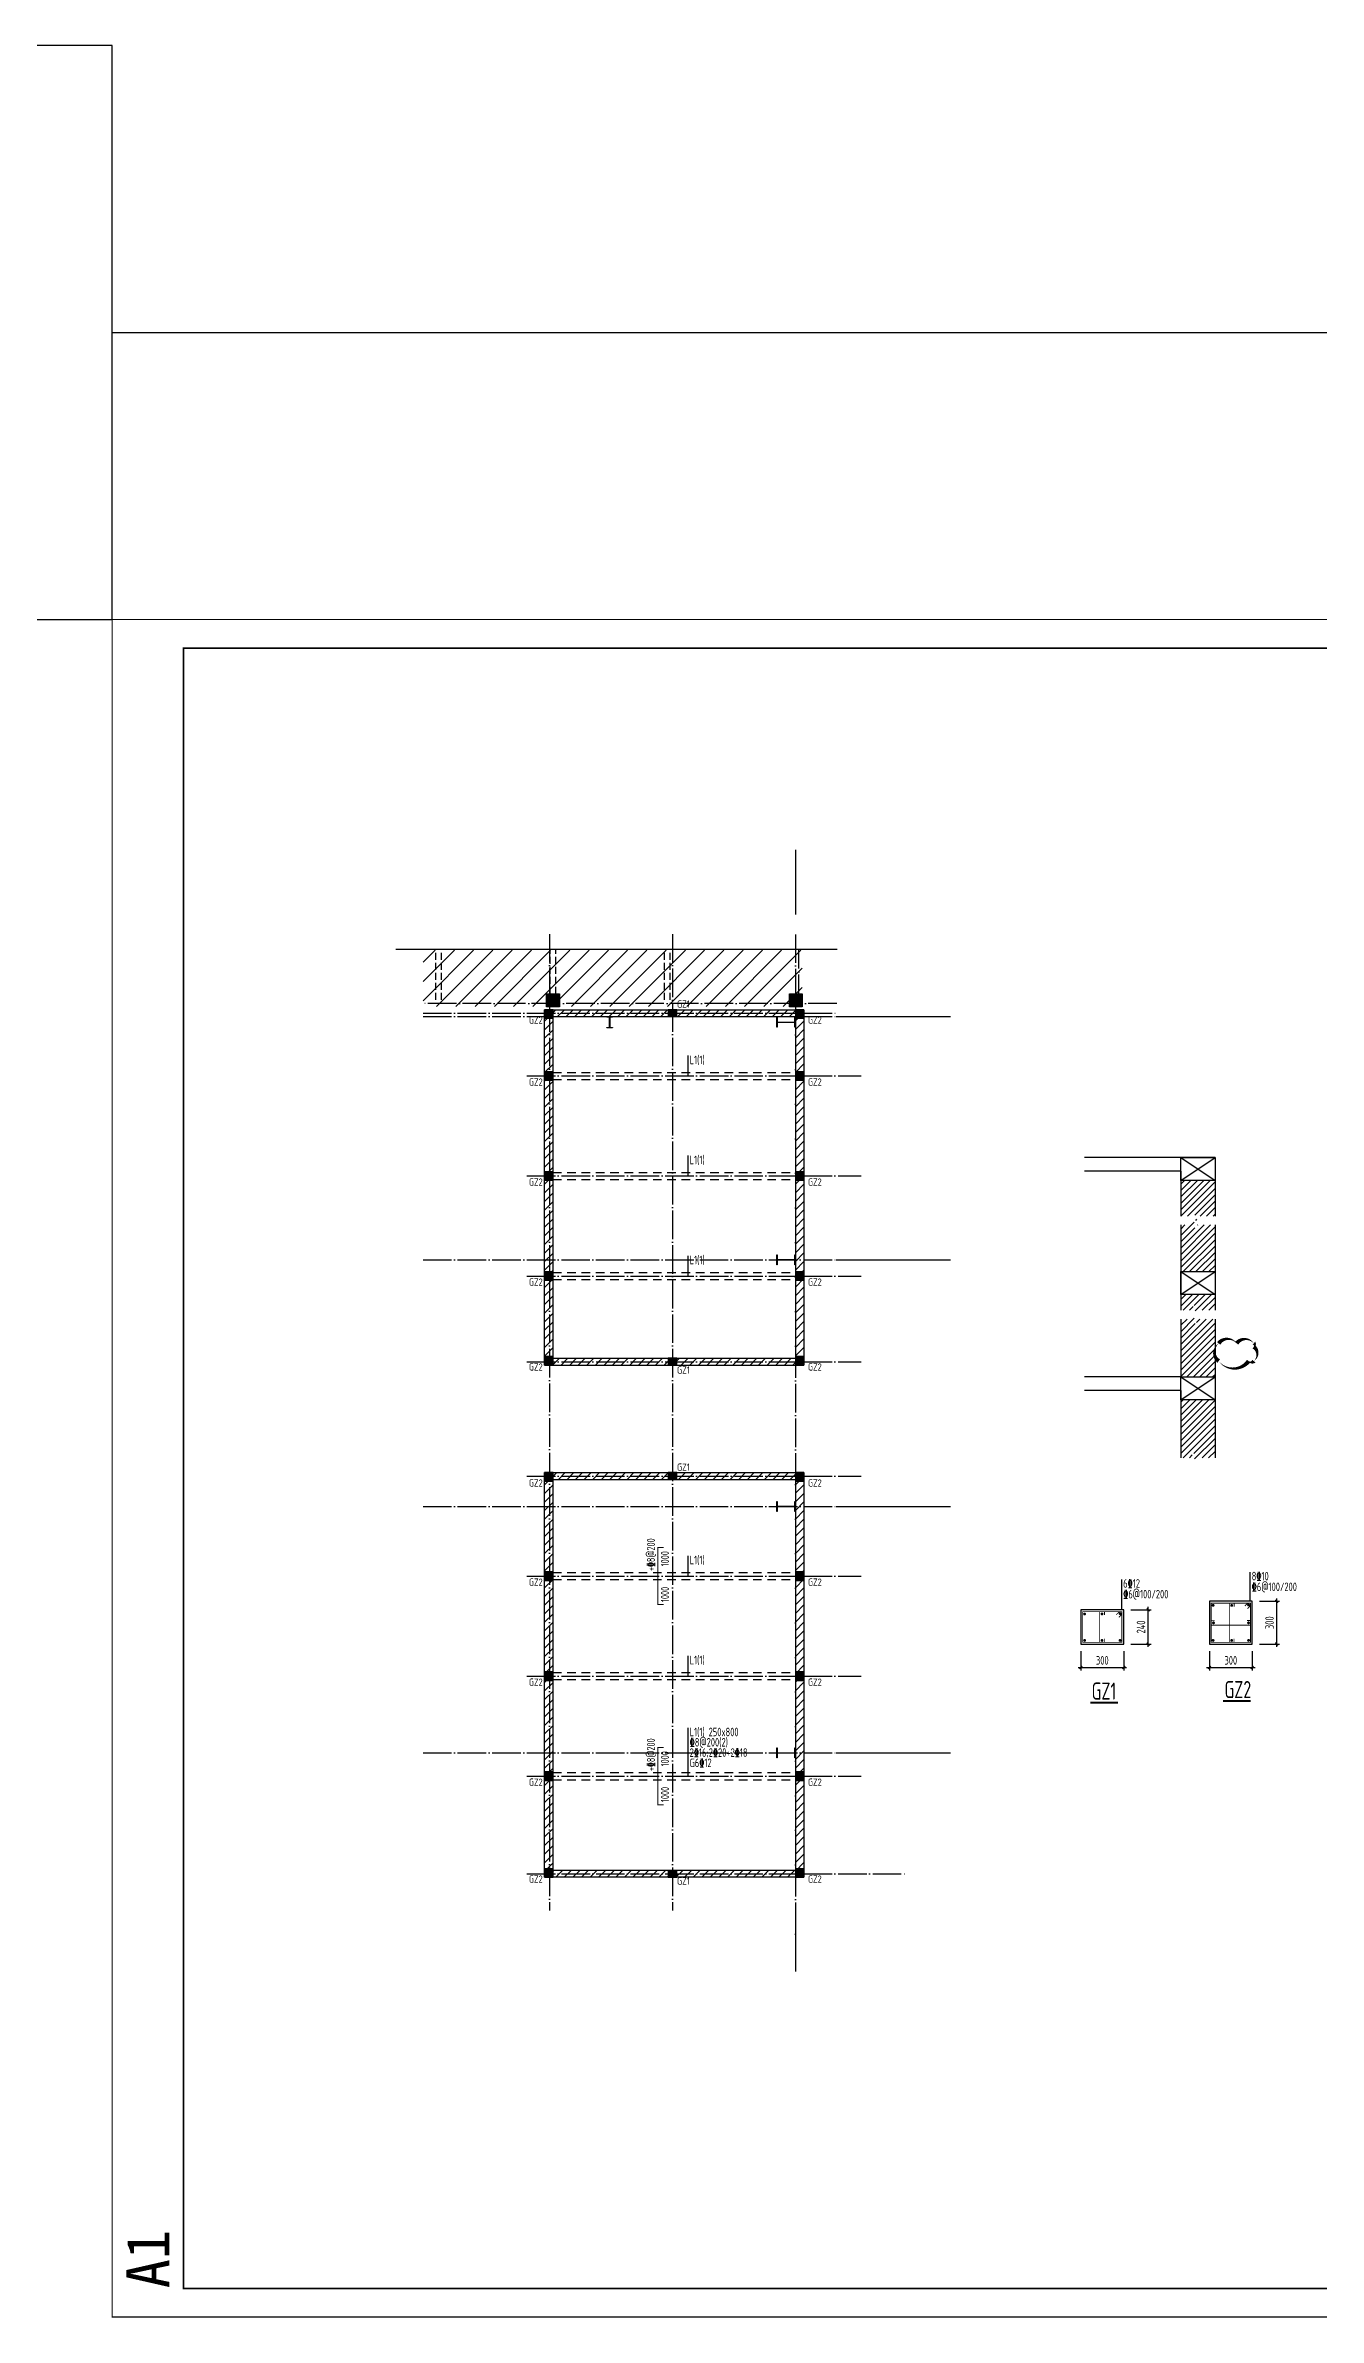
# Model space of a CAD drawing. Extents: x 447413 to 2975780, y -1432727 to 1301644.
# Drawn here: x 2614866 to 2659413, y -1361197 to -1281688 of the extents above; entities that cross this region are included whole.
import ezdxf

# ---------------------------------------------------------------- set-up
doc = ezdxf.new("R2010")
doc.units = 0
doc.header["$LTSCALE"] = 1000
doc.header["$MEASUREMENT"] = 0
for name, pattern in [('3', [5, 3, -2]), ('DASH', [0.35, 0.25, -0.1]), ('DOTE', [2.42, 2, -0.2, 0.02, -0.2])]:
    doc.linetypes.add(name, pattern=pattern)
for name, color, linetype in [('1305', 1, 'Continuous'), ('1306', 94, 'Continuous'), ('1307', 7, 'Continuous'), ('3T_WOOD', 21, 'Continuous'), ('COLU_DE', 7, 'Continuous'), ('COLU_DE_NUM', 7, 'Continuous'), ('COLUMN', 9, 'Continuous'), ('DIM', 3, 'Continuous'), ('DIM_SYMB', 3, 'Continuous'), ('DOTE', 1, 'Continuous'), ('GZ-框', 21, 'Continuous'), ('GZ-阴影', 11, 'Continuous'), ('PUB_DIM', 3, 'Continuous'), ('PUB_HATCH', 8, 'Continuous'), ('S_BEAMDASH', 134, '3'), ('TEXT', 6, 'Continuous'), ('图框', 253, 'Continuous'), ('柱子', 3, 'Continuous'), ('短柱', 106, 'Continuous')]:
    doc.layers.add(name, color=color, linetype=linetype)
doc.layers.add('DIM_MODI', color=6, linetype='Continuous', plot=False)
for name, color, linetype, lineweight in [('rein', 6, 'Continuous', 18), ('WALL', 140, 'Continuous', 25), ('梁集中标注', 2, 'Continuous', 25)]:
    doc.layers.add(name, color=color, linetype=linetype, lineweight=lineweight)
doc.styles.add('_TCH_DIM', font='tssdeng.shx', dxfattribs={"width": 0.9, "bigfont": 'hztxt.shx'})
doc.styles.add('PkpmHz', font='Pkpmeng', dxfattribs={"width": 0.6, "bigfont": 'hztxt'})
doc.styles.get("Standard").update_dxf_attribs({"font": 'tssdeng.shx', "bigfont": 'hztxt.shx'})
doc.styles.add('TSSD_Dimension', font='sysz.shx', dxfattribs={"width": 0.7, "bigfont": 'syfs.shx'})
doc.styles.add('TSSD_Label', font='Tssdeng.shx', dxfattribs={"width": 0.7, "bigfont": 'hztxt.shx'})
doc.styles.add('TSSD_REIN', font='Tssdeng.shx', dxfattribs={"width": 0.7, "bigfont": 'hztxt.shx'})
doc.styles.add('黑体', font='simhei.ttf')
doc.dimstyles.new('TSSD_20_100', dxfattribs={"dimtxt": 300, "dimasz": 100, "dimexe": 100, "dimexo": 250, "dimgap": 100, "dimtad": 1, "dimdec": 0, "dimlfac": 0.2, "dimzin": 0, "dimdsep": 46, "dimtxsty": 'TSSD_Dimension', "dimblk": 'ARCHTICK', "dimcen": 0, "dimdle": 100, "dimclrt": 7, "dimadec": 0, "dimazin": 0, "dimtfac": 1, "dimtdec": 0, "dimtix": 1, "dimtmove": 2, "dimatfit": 3, "dimfxl": 0, "dimtolj": 1, "dimtzin": 0, "dimarcsym": 0})
pattern_1 = [(45, (-298841.7, -1728396.08), (-150.260251, 150.260251), [])]
pattern_2 = [(45, (-298901.7, -1728396.08), (-150.260251, 150.260251), [])]

# ---------------------------------------------------------------- blocks, each defined once
blk = doc.blocks.new('_FZH')
blk.add_lwpolyline([(-0.5, -0.5), (0.5, -0.5), (0.5, 0.5), (-0.5, 0.5)], close=True)
at = {"layer": 'PUB_HATCH'}
blk.add_solid([(-0.5, -0.5), (0.5, -0.5), (-0.5, 0.5), (0.5, 0.5)], dxfattribs=at)
blk = doc.blocks.new('_ArchTick')
at = {"color": 0, "linetype": 'ByBlock', "const_width": 0.4}
blk.add_lwpolyline([(-0.5, -0.5), (0.5, 0.5)], dxfattribs=at)
blk = doc.blocks.new('*D192')
at = {"layer": 'Defpoints', "color": 0, "transparency": 16777216}
for p in [(2652596, -1336432), (2653450, -1336432), (2652596, -1337632)]:
    blk.add_point(p, dxfattribs=at)
at = {"layer": 'DIM', "color": 0, "lineweight": -2, "transparency": 16777216}
for p, q in [((2652846, -1336432), (2653550, -1336432)), ((2653450, -1337732), (2653450, -1336332)), ((2652846, -1337632), (2653550, -1337632))]:
    blk.add_line(p, q, dxfattribs=at)
at = {"layer": 'DIM', "color": 0, "lineweight": -2, "transparency": 16777216, "xscale": 100, "yscale": 100, "zscale": 100}
for p, rotation in [((2653450, -1336432), 90), ((2653450, -1337632), 270)]:
    blk.add_blockref('_ArchTick', p, dxfattribs=dict(at, rotation=rotation))
at = {"layer": 'DIM', "color": 7, "transparency": 16777216, "insert": (2653200, -1337032), "char_height": 300, "attachment_point": 5, "rotation": 90, "style": 'TSSD_Dimension'}
blk.add_mtext('\\A1;240', dxfattribs=at)
blk = doc.blocks.new('*D193')
at = {"layer": 'Defpoints', "color": 0, "transparency": 16777216}
for p in [(2651096, -1337632), (2652596, -1337632), (2652596, -1338450)]:
    blk.add_point(p, dxfattribs=at)
at = {"layer": 'DIM', "color": 0, "lineweight": -2, "transparency": 16777216}
for p, q in [((2651096, -1337882), (2651096, -1338550)), ((2652596, -1337882), (2652596, -1338550)), ((2650996, -1338450), (2652696, -1338450))]:
    blk.add_line(p, q, dxfattribs=at)
at = {"layer": 'DIM', "color": 0, "lineweight": -2, "transparency": 16777216, "xscale": 100, "yscale": 100, "zscale": 100, "rotation": 180}
blk.add_blockref('_ArchTick', (2651096, -1338450), dxfattribs=at)
at = {"layer": 'DIM', "color": 0, "lineweight": -2, "transparency": 16777216, "xscale": 100, "yscale": 100, "zscale": 100}
blk.add_blockref('_ArchTick', (2652596, -1338450), dxfattribs=at)
at = {"layer": 'DIM', "color": 7, "transparency": 16777216, "insert": (2651846, -1338200), "char_height": 300, "attachment_point": 5, "style": 'TSSD_Dimension'}
blk.add_mtext('\\A1;300', dxfattribs=at)
blk = doc.blocks.new('*D194')
at = {"layer": 'Defpoints', "color": 0, "transparency": 16777216}
for p in [(2657093, -1336132), (2657947, -1336132), (2657093, -1337632)]:
    blk.add_point(p, dxfattribs=at)
at = {"layer": 'DIM', "color": 0, "lineweight": -2, "transparency": 16777216}
for p, q in [((2657343, -1336132), (2658047, -1336132)), ((2657947, -1337732), (2657947, -1336032)), ((2657343, -1337632), (2658047, -1337632))]:
    blk.add_line(p, q, dxfattribs=at)
at = {"layer": 'DIM', "color": 0, "lineweight": -2, "transparency": 16777216, "xscale": 100, "yscale": 100, "zscale": 100}
for p, rotation in [((2657947, -1336132), 90), ((2657947, -1337632), 270)]:
    blk.add_blockref('_ArchTick', p, dxfattribs=dict(at, rotation=rotation))
at = {"layer": 'DIM', "color": 7, "transparency": 16777216, "insert": (2657697, -1336882), "char_height": 300, "attachment_point": 5, "rotation": 90, "style": 'TSSD_Dimension'}
blk.add_mtext('\\A1;300', dxfattribs=at)
blk = doc.blocks.new('*D195')
at = {"layer": 'Defpoints', "color": 0, "transparency": 16777216}
for p in [(2655593, -1337632), (2657093, -1337632), (2657093, -1338450)]:
    blk.add_point(p, dxfattribs=at)
at = {"layer": 'DIM', "color": 0, "lineweight": -2, "transparency": 16777216}
for p, q in [((2655593, -1337882), (2655593, -1338550)), ((2657093, -1337882), (2657093, -1338550)), ((2655493, -1338450), (2657193, -1338450))]:
    blk.add_line(p, q, dxfattribs=at)
at = {"layer": 'DIM', "color": 0, "lineweight": -2, "transparency": 16777216, "xscale": 100, "yscale": 100, "zscale": 100, "rotation": 180}
blk.add_blockref('_ArchTick', (2655593, -1338450), dxfattribs=at)
at = {"layer": 'DIM', "color": 0, "lineweight": -2, "transparency": 16777216, "xscale": 100, "yscale": 100, "zscale": 100}
blk.add_blockref('_ArchTick', (2657093, -1338450), dxfattribs=at)
at = {"layer": 'DIM', "color": 7, "transparency": 16777216, "insert": (2656343, -1338200), "char_height": 300, "attachment_point": 5, "style": 'TSSD_Dimension'}
blk.add_mtext('\\A1;300', dxfattribs=at)
blk = doc.blocks.new('A$C2ACC548C')
h = blk.add_hatch()
h.set_pattern_fill('ANSI31', color=256, scale=25)
h.set_pattern_definition([(45, (-2805180.378, -350007.825), (-28.0633004, 28.0633004), [])])
h.paths.add_polyline_path([(1607, 2480), (1307, 2480), (1307, 2168), (1403, 2168), (1422, 2221), (1440, 2116), (1459, 2168), (1607, 2168)])
h.paths.add_polyline_path([(1607, 2091), (1455, 2091), (1436, 2038), (1418, 2143), (1399, 2091), (1307, 2091), (1307, 1682), (1607, 1682)])
h.paths.add_polyline_path([(1607, 1344), (1607, 1482), (1307, 1482), (1307, 1344), (1403, 1344), (1422, 1397), (1440, 1292), (1459, 1344)])
h.paths.add_polyline_path([(1607, 1267), (1455, 1267), (1436, 1214), (1418, 1319), (1399, 1267), (1307, 1267), (1307, 761), (1607, 761)])
h.paths.add_polyline_path([(1307, 53), (1399, 53), (1418, 105), (1436, 0), (1455, 53), (1607, 53), (1607, 561), (1307, 561)])
for p, q in [((1607, 2680), (464, 2680)), ((1307, 2680), (1607, 2480)), ((1307, 2480), (1607, 2680)), ((1607, 2680), (1607, 2168)), ((1307, 2560), (464, 2560)), ((1307, 2560), (1307, 2168)), ((1307, 2091), (1307, 1344)), ((1607, 2091), (1607, 1344)), ((1307, 1682), (1607, 1482)), ((1307, 1482), (1607, 1682)), ((1307, 1267), (1307, 761)), ((1607, 1267), (1607, 53)), ((1307, 761), (464, 761)), ((1307, 641), (464, 641)), ((1307, 761), (1607, 561)), ((1307, 561), (1607, 761)), ((1307, 641), (1307, 53))]:
    blk.add_line(p, q)
for points in [[(1307, 2680), (1607, 2680), (1607, 2480), (1307, 2480)], [(1307, 1682), (1607, 1682), (1607, 1482), (1307, 1482)], [(1307, 761), (1607, 761), (1607, 561), (1307, 561)]]:
    blk.add_lwpolyline(points, close=True)
at = {"layer": 'DIM_MODI'}
blk.add_lwpolyline([(1639, 1054, 0, 37.5, 0.5), (1639, 899, 0, 37.5, 0.5), (1901, 899, 0, 37.5, 0.5), (1946, 899, 0, 37.5, 0.5), (1946, 1024, 0, 37.5, 0.5), (1946, 1054, 0, 37.5, 0.5), (1796, 1054, 0, 37.5, 0.5)], format="xyseb", close=True, dxfattribs=at)
blk = doc.blocks.new('A1')
at = {"layer": '图框', "color": 2, "const_width": 40}
blk.add_lwpolyline([(2104618, 748109), (2188718, 748109), (2188718, 688709), (2104618, 688709)], close=True, dxfattribs=at)
at = {"layer": '图框', "color": 153, "const_width": 58}
blk.add_lwpolyline([(2107118, 747109), (2181218, 747109), (2181218, 689709), (2107118, 689709)], close=True, dxfattribs=at)
at = {"layer": '图框', "color": 2, "style": '黑体'}
blk.add_text('A1', height=1500, rotation=90, dxfattribs=at).set_placement((2106616, 689714))

msp = doc.modelspace()

# ---------------------------------------------------------------- hatches: boundary and pattern name
at = {"layer": 'PUB_HATCH'}
h = msp.add_hatch(dxfattribs=at)
h.set_pattern_fill('ANSI31', color=256, scale=300, style=0)
h.set_pattern_definition([(45, (2309235.5, -1364556.4), (-336.7596, 336.7596), [])])
h.paths.add_polyline_path([(2628079.6, -1313351.7), (2628079.6, -1315320.1), (2641345.5, -1315320.1), (2641345.5, -1313351.7)])
h = msp.add_hatch(dxfattribs=at)
h.set_pattern_fill('普通砖', color=256, scale=85, style=0)
h.set_pattern_definition(pattern_2)
h.paths.add_polyline_path([(2632625.5, -1327750.1), (2632625.5, -1315670.1), (2632325.5, -1315430.1), (2632325.5, -1327750.1)])
h = msp.add_hatch(dxfattribs=at)
h.set_pattern_fill('普通砖', color=256, scale=85, style=0)
h.set_pattern_definition(pattern_2)
h.paths.add_polyline_path([(2632625.5, -1315430.1), (2632385.5, -1315670.1), (2641345.5, -1315670.1), (2641105.5, -1315430.1)])
h = msp.add_hatch(dxfattribs=at)
h.set_pattern_fill('普通砖', color=256, scale=85, style=0)
h.set_pattern_definition(pattern_1)
h.paths.add_polyline_path([(2641105.5, -1315550.1), (2641105.5, -1327750.1), (2641405.5, -1327750.1), (2641405.5, -1315550.1)])
h = msp.add_hatch(dxfattribs=at)
h.set_pattern_fill('普通砖', color=256, scale=85, style=0)
h.set_pattern_definition(pattern_2)
h.paths.add_polyline_path([(2632625.5, -1327630.1), (2632385.5, -1327870.1), (2641345.5, -1327870.1), (2641105.5, -1327630.1)])
h = msp.add_hatch(dxfattribs=at)
h.set_pattern_fill('普通砖', color=256, scale=85, style=0)
h.set_pattern_definition(pattern_2)
h.paths.add_polyline_path([(2632325.5, -1345770.1), (2632625.5, -1345550.1), (2632625.5, -1331750.1), (2632325.5, -1331730.1)])
h = msp.add_hatch(dxfattribs=at)
h.set_pattern_fill('普通砖', color=256, scale=85, style=0)
h.set_pattern_definition(pattern_2)
h.paths.add_polyline_path([(2632385.5, -1331630.1), (2632625.5, -1331870.1), (2641105.5, -1331870.1), (2641345.5, -1331630.1)])
h = msp.add_hatch(dxfattribs=at)
h.set_pattern_fill('普通砖', color=256, scale=85, style=0)
h.set_pattern_definition(pattern_1)
h.paths.add_polyline_path([(2641105.5, -1331750.1), (2641105.5, -1345550.1), (2641405.5, -1345790.1), (2641405.5, -1331750.1)])
h = msp.add_hatch(dxfattribs=at)
h.set_pattern_fill('普通砖', color=256, scale=85, style=0)
h.set_pattern_definition(pattern_2)
h.paths.add_polyline_path([(2641225.5, -1345550.1), (2632385.5, -1345550.1), (2632385.5, -1345790.1), (2641225.5, -1345790.1)])

# ---------------------------------------------------------------- linework, layer by layer
at = {"layer": '1305', "const_width": 35, "elevation": 252000}
for points in [[(2636493.2, -1336250.1), (2636293.2, -1336250.1), (2636293.2, -1334250.1), (2636493.2, -1334250.1)], [(2636493.2, -1343250.1), (2636293.2, -1343250.1), (2636293.2, -1341250.1), (2636493.2, -1341250.1)]]:
    msp.add_lwpolyline(points, dxfattribs=at)
at = {"layer": '3T_WOOD', "linetype": 'DASH'}
for p, q in [((2628525.5, -1315090.1, 252000), (2628525.5, -1313321.9, 252000)), ((2628725.5, -1313321.9, 252000), (2628525.5, -1313321.9, 252000)), ((2628725.5, -1315090.1, 252000), (2628725.5, -1313321.9, 252000)), ((2632525.5, -1314880.1, 252000), (2632525.5, -1313321.9, 252000)), ((2632725.5, -1313321.9, 252000), (2632525.5, -1313321.9, 252000)), ((2632725.5, -1314880.1, 252000), (2632725.5, -1313321.9, 252000)), ((2636525.5, -1315090.1, 252000), (2636525.5, -1313321.9, 252000)), ((2636725.5, -1313321.9, 252000), (2636525.5, -1313321.9, 252000)), ((2636725.5, -1315090.1, 252000), (2636725.5, -1313321.9, 252000))]:
    msp.add_line(p, q, dxfattribs=at)
at = {"layer": 'COLU_DE'}
for points in [[(2652595.7, -1336431.9), (2651095.7, -1336431.9), (2651095.7, -1337631.9), (2652595.7, -1337631.9)], [(2657093.2, -1336131.9), (2655593.2, -1336131.9), (2655593.2, -1337631.9), (2657093.2, -1337631.9)]]:
    msp.add_lwpolyline(points, close=True, dxfattribs=at)
at = {"layer": 'DIM_SYMB', "elevation": 252000}
msp.add_lwpolyline([(2642571.7, -1313321.9), (2627126.2, -1313321.9)], dxfattribs=at)
at = {"layer": 'DIM_SYMB', "const_width": 70}
for points in [[(2651424.6, -1339676.2), (2652390.9, -1339676.2)], [(2656073.5, -1339623), (2657039.9, -1339623)]]:
    msp.add_lwpolyline(points, dxfattribs=at)
at = {"layer": 'DOTE', "color": 8, "linetype": 'DOTE', "ltscale": 0.5}
for p, q in [((2641225.5, -1315200.1, 252000), (2641225.5, -1313351.7, 252000)), ((2631711, -1317750.1, 252000), (2643407.8, -1317750.1, 252000)), ((2631711, -1321250.1, 252000), (2643407.8, -1321250.1, 252000)), ((2628079.6, -1324180.1, 252000), (2642535.3, -1324180.1, 252000)), ((2631711, -1324750.1, 252000), (2643407.8, -1324750.1, 252000)), ((2628079.6, -1332810.1, 252000), (2642535.3, -1332810.1, 252000)), ((2631711, -1335250.1, 252000), (2643407.8, -1335250.1, 252000)), ((2631711, -1338750.1, 252000), (2643407.8, -1338750.1, 252000)), ((2628079.6, -1341440.1, 252000), (2642535.3, -1341440.1, 252000)), ((2631711, -1342250.1, 252000), (2643407.8, -1342250.1, 252000))]:
    msp.add_line(p, q, dxfattribs=at)
at = {"layer": 'DOTE', "color": 6, "linetype": 'DOTE', "ltscale": 0.5}
for p, q in [((2628079.6, -1315550.1, 252000), (2642535.3, -1315550.1, 252000)), ((2631711, -1327750.1, 252000), (2643407.8, -1327750.1, 252000)), ((2631711, -1331750.1, 252000), (2643407.8, -1331750.1, 252000)), ((2631711, -1345670.1, 252000), (2645002.9, -1345670.1, 252000))]:
    msp.add_line(p, q, dxfattribs=at)
at = {"layer": 'DOTE', "linetype": 'DOTE', "ltscale": 0.5}
msp.add_line((2628079.6, -1315670.1, 252000), (2642535.3, -1315670.1, 252000), dxfattribs=at)
at = {"layer": 'DOTE', "color": 6, "linetype": 'DOTE', "ltscale": 0.5, "elevation": 252000}
msp.add_lwpolyline([(2632505.5, -1312782.3), (2632505.5, -1346958.2)], dxfattribs=at)
at = {"layer": 'DOTE', "color": 8, "linetype": 'DOTE', "ltscale": 0.5, "elevation": 252000}
for points in [[(2636805.5, -1312782.3), (2636805.5, -1346958.2)], [(2641105.5, -1312796), (2641105.5, -1348315.9)], [(2642557.1, -1315210.1), (2628079.6, -1315210.1)]]:
    msp.add_lwpolyline(points, dxfattribs=at)
at = {"layer": 'GZ-框', "color": 3}
for points, elevation in [([(2632325.5, -1315730.1), (2632625.5, -1315730.1), (2632625.5, -1315430.1), (2632325.5, -1315430.1)], -252000), ([(2636655.5, -1315670.1), (2636955.5, -1315670.1), (2636955.5, -1315430.1), (2636655.5, -1315430.1)], 504000), ([(2632325.5, -1317900.1), (2632625.5, -1317900.1), (2632625.5, -1317600.1), (2632325.5, -1317600.1)], 252000), ([(2641105.6, -1317900.1), (2641405.6, -1317900.1), (2641405.6, -1317600.1), (2641105.6, -1317600.1)], 504000), ([(2632325.5, -1321400.1), (2632625.5, -1321400.1), (2632625.5, -1321100.1), (2632325.5, -1321100.1)], 252000), ([(2641105.6, -1321400.1), (2641405.6, -1321400.1), (2641405.6, -1321100.1), (2641105.6, -1321100.1)], 504000), ([(2632325.5, -1324900.1), (2632625.5, -1324900.1), (2632625.5, -1324600.1), (2632325.5, -1324600.1)], 252000), ([(2641105.6, -1324900.1), (2641405.6, -1324900.1), (2641405.6, -1324600.1), (2641105.6, -1324600.1)], 504000), ([(2632325.5, -1327870.1), (2632625.5, -1327870.1), (2632625.5, -1327570.1), (2632325.5, -1327570.1)], -252000), ([(2636655.5, -1327870.1), (2636955.5, -1327870.1), (2636955.5, -1327630.1), (2636655.5, -1327630.1)], 252000), ([(2636655.5, -1331870.1), (2636955.5, -1331870.1), (2636955.5, -1331630.1), (2636655.5, -1331630.1)], 252000), ([(2641105.6, -1331930.1), (2641405.6, -1331930.1), (2641405.6, -1331630.1), (2641105.6, -1331630.1)], 252000), ([(2632325.5, -1335400.1), (2632625.5, -1335400.1), (2632625.5, -1335100.1), (2632325.5, -1335100.1)], 252000), ([(2641105.6, -1335400.1), (2641405.6, -1335400.1), (2641405.6, -1335100.1), (2641105.6, -1335100.1)], 504000), ([(2632325.5, -1338900.1), (2632625.5, -1338900.1), (2632625.5, -1338600.1), (2632325.5, -1338600.1)], 252000), ([(2641105.6, -1338900.1), (2641405.6, -1338900.1), (2641405.6, -1338600.1), (2641105.6, -1338600.1)], 504000), ([(2632325.5, -1342400.1), (2632625.5, -1342400.1), (2632625.5, -1342100.1), (2632325.5, -1342100.1)], 252000), ([(2641105.6, -1342400.1), (2641405.6, -1342400.1), (2641405.6, -1342100.1), (2641105.6, -1342100.1)], 504000), ([(2636655.5, -1345790.1), (2636955.5, -1345790.1), (2636955.5, -1345550.1), (2636655.5, -1345550.1)], 252000), ([(2641105.6, -1345790.1), (2641405.6, -1345790.1), (2641405.6, -1345490.1), (2641105.6, -1345490.1)], 252000)]:
    msp.add_lwpolyline(points, close=True, dxfattribs=dict(at, elevation=elevation))
for points in [[(2641105.6, -1315730.1), (2641405.6, -1315730.1), (2641405.6, -1315430.1), (2641105.6, -1315430.1)], [(2641105.6, -1327870.1), (2641405.6, -1327870.1), (2641405.6, -1327570.1), (2641105.6, -1327570.1)], [(2632325.5, -1331930.1), (2632625.5, -1331930.1), (2632625.5, -1331630.1), (2632325.5, -1331630.1)], [(2632325.5, -1345790.1), (2632625.5, -1345790.1), (2632625.5, -1345490.1), (2632325.5, -1345490.1)]]:
    msp.add_lwpolyline(points, close=True, dxfattribs=at)
at = {"layer": 'GZ-阴影'}
for points in [[(2632325.5, -1315730.1, -252000), (2632625.5, -1315730.1, -252000), (2632325.5, -1315430.1, -252000), (2632625.5, -1315430.1, -252000)], [(2636655.5, -1315670.1, 504000), (2636955.5, -1315670.1, 504000), (2636655.5, -1315430.1, 504000), (2636955.5, -1315430.1, 504000)], [(2641105.6, -1315730.1), (2641405.6, -1315730.1), (2641105.6, -1315430.1), (2641405.6, -1315430.1)], [(2632325.5, -1317900.1, 252000), (2632625.5, -1317900.1, 252000), (2632325.5, -1317600.1, 252000), (2632625.5, -1317600.1, 252000)], [(2641105.6, -1317900.1, 504000), (2641405.6, -1317900.1, 504000), (2641105.6, -1317600.1, 504000), (2641405.6, -1317600.1, 504000)], [(2632325.5, -1321400.1, 252000), (2632625.5, -1321400.1, 252000), (2632325.5, -1321100.1, 252000), (2632625.5, -1321100.1, 252000)], [(2641105.6, -1321400.1, 504000), (2641405.6, -1321400.1, 504000), (2641105.6, -1321100.1, 504000), (2641405.6, -1321100.1, 504000)], [(2632325.5, -1324900.1, 252000), (2632625.5, -1324900.1, 252000), (2632325.5, -1324600.1, 252000), (2632625.5, -1324600.1, 252000)], [(2641105.6, -1324900.1, 504000), (2641405.6, -1324900.1, 504000), (2641105.6, -1324600.1, 504000), (2641405.6, -1324600.1, 504000)], [(2632325.5, -1327870.1, -252000), (2632625.5, -1327870.1, -252000), (2632325.5, -1327570.1, -252000), (2632625.5, -1327570.1, -252000)], [(2636655.5, -1327870.1, 252000), (2636955.5, -1327870.1, 252000), (2636655.5, -1327630.1, 252000), (2636955.5, -1327630.1, 252000)], [(2641105.6, -1327870.1), (2641405.6, -1327870.1), (2641105.6, -1327570.1), (2641405.6, -1327570.1)], [(2632325.5, -1331930.1), (2632625.5, -1331930.1), (2632325.5, -1331630.1), (2632625.5, -1331630.1)], [(2636655.5, -1331870.1, 252000), (2636955.5, -1331870.1, 252000), (2636655.5, -1331630.1, 252000), (2636955.5, -1331630.1, 252000)], [(2641105.6, -1331930.1, 252000), (2641405.6, -1331930.1, 252000), (2641105.6, -1331630.1, 252000), (2641405.6, -1331630.1, 252000)], [(2632325.5, -1335400.1, 252000), (2632625.5, -1335400.1, 252000), (2632325.5, -1335100.1, 252000), (2632625.5, -1335100.1, 252000)], [(2641105.6, -1335400.1, 504000), (2641405.6, -1335400.1, 504000), (2641105.6, -1335100.1, 504000), (2641405.6, -1335100.1, 504000)], [(2632325.5, -1338900.1, 252000), (2632625.5, -1338900.1, 252000), (2632325.5, -1338600.1, 252000), (2632625.5, -1338600.1, 252000)], [(2641105.6, -1338900.1, 504000), (2641405.6, -1338900.1, 504000), (2641105.6, -1338600.1, 504000), (2641405.6, -1338600.1, 504000)], [(2632325.5, -1342400.1, 252000), (2632625.5, -1342400.1, 252000), (2632325.5, -1342100.1, 252000), (2632625.5, -1342100.1, 252000)], [(2641105.6, -1342400.1, 504000), (2641405.6, -1342400.1, 504000), (2641105.6, -1342100.1, 504000), (2641405.6, -1342100.1, 504000)], [(2632325.5, -1345790.1), (2632625.5, -1345790.1), (2632325.5, -1345490.1), (2632625.5, -1345490.1)], [(2636655.5, -1345790.1, 252000), (2636955.5, -1345790.1, 252000), (2636655.5, -1345550.1, 252000), (2636955.5, -1345550.1, 252000)], [(2641105.6, -1345790.1, 252000), (2641405.6, -1345790.1, 252000), (2641105.6, -1345490.1, 252000), (2641405.6, -1345490.1, 252000)]]:
    msp.add_solid(points, dxfattribs=at)
at = {"layer": 'PUB_DIM'}
for p, q in [((2641105.3, -1309833.3), (2641105.3, -1312099.4)), ((2642535, -1315670.1), (2646535, -1315670.1)), ((2642535, -1324180.1), (2646535, -1324180.1)), ((2642535, -1332810.1), (2646535, -1332810.1)), ((2642535, -1341440.1), (2646535, -1341440.1)), ((2641105.3, -1346816.7), (2641105.3, -1349082.8))]:
    msp.add_line(p, q, dxfattribs=at)
at = {"layer": 'rein', "const_width": 30}
for points in [[(2652334.9, -1336600.8), (2652438.8, -1336496.9), (2652530.7, -1336496.9), (2652530.7, -1337566.9), (2651160.7, -1337566.9), (2651160.7, -1336496.9), (2652530.7, -1336496.9), (2652530.7, -1336588.8), (2652426.8, -1336692.7)], [(2651925.5, -1336617.5), (2651925.5, -1336496.9), (2651755.4, -1336496.9), (2651755.4, -1337566.9), (2651917.7, -1337566.9), (2651917.7, -1337444.4)], [(2656832.4, -1336300.8), (2656936.3, -1336196.9), (2657028.2, -1336196.9), (2657028.2, -1337566.9), (2655658.2, -1337566.9), (2655658.2, -1336196.9), (2657028.2, -1336196.9), (2657028.2, -1336288.8), (2656924.3, -1336392.7)], [(2656461.2, -1336317.5), (2656461.2, -1336196.9), (2656291.1, -1336196.9), (2656291.1, -1337566.9), (2656453.4, -1337566.9), (2656453.4, -1337444.4)], [(2655778.8, -1336796.9), (2655658.2, -1336796.9), (2655658.2, -1336967), (2657028.2, -1336967), (2657028.2, -1336804.7), (2656905.7, -1336804.7)]]:
    msp.add_lwpolyline(points, dxfattribs=at)
at = {"layer": 'rein', "const_width": 50}
for points in [[(2651200.7, -1336575.8, 1), (2651250.7, -1336575.8, 1)], [(2651811.1, -1336575.8, 1), (2651861.1, -1336575.8, 1)], [(2652440.7, -1336561.9, 1), (2652490.7, -1336561.9, 1)], [(2655698.2, -1336275.8, 1), (2655748.2, -1336275.8, 1)], [(2656346.8, -1336275.8, 1), (2656396.8, -1336275.8, 1)], [(2656938.2, -1336261.9, 1), (2656988.2, -1336261.9, 1)], [(2655737, -1336911.3, 1), (2655737, -1336861.3, 1)], [(2656963.2, -1336911.3, 1), (2656963.2, -1336861.3, 1)], [(2651200.7, -1337501.9, 1), (2651250.7, -1337501.9, 1)], [(2651811.1, -1337501.9, 1), (2651861.1, -1337501.9, 1)], [(2652440.7, -1337501.9, 1), (2652490.7, -1337501.9, 1)], [(2655698.2, -1337501.9, 1), (2655748.2, -1337501.9, 1)], [(2656346.8, -1337501.9, 1), (2656396.8, -1337501.9, 1)], [(2656938.2, -1337501.9, 1), (2656988.2, -1337501.9, 1)]]:
    msp.add_lwpolyline(points, format="xyb", close=True, dxfattribs=at)
at = {"layer": 'S_BEAMDASH', "ltscale": 0.1}
for p, q in [((2632625.5, -1317625.1, 252000), (2641105.5, -1317625.1, 252000)), ((2632625.5, -1317875.1, 252000), (2641105.5, -1317875.1, 252000)), ((2632625.5, -1321125.1, 252000), (2641105.5, -1321125.1, 252000)), ((2632625.5, -1321375.1, 252000), (2641105.5, -1321375.1, 252000)), ((2632625.5, -1324625.1, 252000), (2641105.5, -1324625.1, 252000)), ((2632625.5, -1324875.1, 252000), (2641105.5, -1324875.1, 252000)), ((2632625.5, -1335125.1, 252000), (2641105.5, -1335125.1, 252000)), ((2632625.5, -1335375.1, 252000), (2641105.5, -1335375.1, 252000)), ((2632625.5, -1338625.1, 252000), (2641105.5, -1338625.1, 252000)), ((2632625.5, -1338875.1, 252000), (2641105.5, -1338875.1, 252000)), ((2632625.5, -1342125.1, 252000), (2641105.5, -1342125.1, 252000)), ((2632625.5, -1342375.1, 252000), (2641105.5, -1342375.1, 252000))]:
    msp.add_line(p, q, dxfattribs=at)
at = {"layer": 'TEXT'}
for p, q in [((2652526.3, -1336431.9), (2652526.3, -1335374.7)), ((2657023.8, -1336131.9), (2657023.8, -1335118.7))]:
    msp.add_line(p, q, dxfattribs=at)
at = {"layer": 'WALL'}
for p, q in [((2632325.5, -1315430.1), (2641405.5, -1315430.1)), ((2632325.5, -1327870.1), (2632325.5, -1315430.1)), ((2632625.5, -1315670.1), (2641105.5, -1315670.1)), ((2632625.5, -1327630.1), (2632625.5, -1315670.1)), ((2641105.5, -1315670.1), (2641105.5, -1327630.1)), ((2641405.5, -1315430.1), (2641405.5, -1327870.1)), ((2632625.5, -1327630.1), (2641105.5, -1327630.1)), ((2632325.5, -1327870.1), (2641405.5, -1327870.1)), ((2632325.5, -1345790.1), (2632325.5, -1331630.1)), ((2632325.5, -1331630.1), (2641405.5, -1331630.1)), ((2641405.5, -1331630.1), (2641405.5, -1345790.1)), ((2632625.5, -1345550.1), (2632625.5, -1331870.1)), ((2632625.5, -1331870.1), (2641105.5, -1331870.1)), ((2641105.5, -1331870.1), (2641105.5, -1345550.1)), ((2641405.5, -1345790.1), (2632325.5, -1345790.1)), ((2641105.5, -1345550.1), (2632625.5, -1345550.1))]:
    msp.add_line(p, q, dxfattribs=at)
at = {"layer": '柱子', "color": 6, "ltscale": 100, "elevation": 252000}
msp.add_lwpolyline([(2634505.5, -1315691.1), (2634505.5, -1315670.1), (2634705.5, -1315670.1), (2634705.5, -1315691.1), (2634625, -1315691.1, 0.4142136), (2634612, -1315704.1), (2634612, -1316036.1, 0.4142136), (2634625, -1316049.1), (2634705.5, -1316049.1), (2634705.5, -1316070.1), (2634505.5, -1316070.1), (2634505.5, -1316049.1), (2634586, -1316049.1, 0.4142136), (2634599, -1316036.1), (2634599, -1315704.1, 0.4142136), (2634586, -1315691.1)], format="xyb", close=True, dxfattribs=at)
for points in [[(2640469.5, -1315866.1), (2641091.5, -1315866.1), (2641091.5, -1315695.1), (2641105.5, -1315695.1), (2641105.5, -1316045.1), (2641091.5, -1316045.1), (2641091.5, -1315874.1), (2640469.5, -1315874.1), (2640469.5, -1316045.1), (2640455.5, -1316045.1), (2640455.5, -1315695.1), (2640469.5, -1315695.1)], [(2640469.5, -1324176.1), (2641091.5, -1324176.1), (2641091.5, -1324005.1), (2641105.5, -1324005.1), (2641105.5, -1324355.1), (2641091.5, -1324355.1), (2641091.5, -1324184.1), (2640469.5, -1324184.1), (2640469.5, -1324355.1), (2640455.5, -1324355.1), (2640455.5, -1324005.1), (2640469.5, -1324005.1)], [(2640469.5, -1332806.1), (2641091.5, -1332806.1), (2641091.5, -1332635.1), (2641105.5, -1332635.1), (2641105.5, -1332985.1), (2641091.5, -1332985.1), (2641091.5, -1332814.1), (2640469.5, -1332814.1), (2640469.5, -1332985.1), (2640455.5, -1332985.1), (2640455.5, -1332635.1), (2640469.5, -1332635.1)], [(2640469.5, -1341436.1), (2641091.5, -1341436.1), (2641091.5, -1341265.1), (2641105.5, -1341265.1), (2641105.5, -1341615.1), (2641091.5, -1341615.1), (2641091.5, -1341444.1), (2640469.5, -1341444.1), (2640469.5, -1341615.1), (2640455.5, -1341615.1), (2640455.5, -1341265.1), (2640469.5, -1341265.1)]]:
    msp.add_lwpolyline(points, close=True, dxfattribs=at)
at = {"layer": '梁集中标注', "linetype": 'Continuous'}
for p, q in [((2637346.2, -1317038.6, 252000), (2637346.2, -1317750.1, 252000)), ((2637346.2, -1320538.6, 252000), (2637346.2, -1321250.1, 252000)), ((2637346.2, -1324038.6, 252000), (2637346.2, -1324750.1, 252000)), ((2637346.2, -1334538.6, 252000), (2637346.2, -1335250.1, 252000)), ((2637346.2, -1338038.6, 252000), (2637346.2, -1338750.1, 252000)), ((2637346.2, -1340556.2, 252000), (2637346.2, -1342250.1, 252000))]:
    msp.add_line(p, q, dxfattribs=at)
at = {"layer": '短柱'}
msp.add_line((2617198.3, -1291732.9, 126000), (2975779.9, -1291732.9), dxfattribs=at)
at = {"layer": '短柱', "elevation": 126000}
msp.add_lwpolyline([(2617198.3, -1281688.4), (2596661.9, -1281688.4), (2596661.9, -1301777.4), (2617198.3, -1301777.4)], close=True, dxfattribs=at)

# ---------------------------------------------------------------- block references
msp.add_blockref('A1', (512580.2, -2049886, 126000))
at = {"xscale": 4, "yscale": 4, "zscale": 4}
msp.add_blockref('A$C2ACC548C', (2649362.7, -1331322.5), dxfattribs=at)
at = {"layer": 'COLUMN', "xscale": -450, "yscale": 450, "zscale": 450, "rotation": 180}
for p in [(2632625.5, -1315105.1, 252000), (2641120.5, -1315105.1, 252000)]:
    msp.add_blockref('_FZH', p, dxfattribs=at)

# ---------------------------------------------------------------- texts
at = {"layer": '1306', "width": 0.7}
for p in [(2636681.6, -1334910.1, 252000), (2636681.6, -1336160.1, 252000), (2636681.6, -1341910.1, 252000), (2636681.6, -1343160.1, 252000)]:
    msp.add_text('1000', height=280, rotation=90, dxfattribs=at).set_placement(p)
at = {"layer": '1307', "width": 0.7}
for p in [(2636191.6, -1335072.6, 252000), (2636191.6, -1342072.6, 252000)]:
    msp.add_text('+%%1328@200', height=280, rotation=90, dxfattribs=at).set_placement(p)
at = {"layer": 'COLU_DE_NUM', "style": 'TSSD_Label', "width": 0.7}
for s, p in [('GZ2', (2656123.5, -1339521.4)), ('GZ1', (2651474.6, -1339574.7))]:
    msp.add_text(s, height=600, dxfattribs=at).set_placement(p)
at = {"layer": 'TEXT', "style": 'TSSD_REIN', "width": 0.7}
for s, p in [('6%%13212', (2652576.9, -1335657.1)), ('%%1326@100/200', (2652576.9, -1336032.1)), ('8%%13210', (2657074.4, -1335401.1)), ('%%1326@100/200', (2657074.4, -1335776.1))]:
    msp.add_text(s, height=300, rotation=360, dxfattribs=at).set_placement(p)
at = {"layer": '梁集中标注', "color": 3, "style": 'PkpmHz', "width": 0.7}
for s, p in [('L1(1)', (2637406.2, -1317338.6, 252000)), ('L1(1)', (2637406.2, -1320838.6, 252000)), ('L1(1)', (2637406.2, -1324338.6, 252000)), ('L1(1)', (2637406.2, -1334838.6, 252000)), ('L1(1)', (2637406.2, -1338338.6, 252000)), ('L1(1) 250x800', (2637406.2, -1340856.2, 252000))]:
    msp.add_text(s, height=300, dxfattribs=at).set_placement(p)
at = {"layer": '梁集中标注', "style": 'PkpmHz', "width": 0.7}
for s, p in [('2%%13216;2%%13220+2%%13218', (2637406.2, -1341576.2, 252000)), ('%%1328@200(2)', (2637406.2, -1341216.2, 252000)), ('G6%%13212', (2637406.2, -1341936.2, 252000))]:
    msp.add_text(s, height=300, dxfattribs=at).set_placement(p)
at = {"layer": '短柱', "color": 7, "style": '_TCH_DIM', "width": 0.705882}
for s, p in [('GZ2', (2631783.4, -1315917.5, -504000)), ('GZ1', (2636967.2, -1315360.5)), ('GZ2', (2641547.7, -1315917.5, -504000)), ('GZ2', (2631783.4, -1318087.5)), ('GZ2', (2641547.7, -1318087.5)), ('GZ2', (2631783.4, -1321587.5)), ('GZ2', (2641547.7, -1321587.5)), ('GZ2', (2631783.4, -1325087.5)), ('GZ2', (2641547.7, -1325087.5)), ('GZ2', (2631783.4, -1328057.5, -504000)), ('GZ1', (2636967.2, -1328167)), ('GZ2', (2641547.7, -1328057.5, -504000)), ('GZ1', (2636967.2, -1331564)), ('GZ2', (2631783.4, -1332117.5, -252000)), ('GZ2', (2641547.7, -1332117.5, -252000)), ('GZ2', (2631783.4, -1335587.5)), ('GZ2', (2641547.7, -1335587.5)), ('GZ2', (2631783.4, -1339087.5)), ('GZ2', (2641547.7, -1339087.5)), ('GZ2', (2631783.4, -1342587.5)), ('GZ2', (2641547.7, -1342587.5)), ('GZ2', (2631783.4, -1345977.5, -252000)), ('GZ1', (2636967.2, -1346048.5)), ('GZ2', (2641547.7, -1345977.5, -252000))]:
    msp.add_text(s, height=252.88, dxfattribs=at).set_placement(p)

# ---------------------------------------------------------------- dimensions: what is measured, and where the dimension line sits
at = {"layer": 'DIM'}
for base, p1, p2, picture, middle in [((2653449.9, -1336431.9), (2652595.7, -1337631.9), (2652595.7, -1336431.9), '*D192', (2653199.9, -1337031.9)), ((2657947.4, -1336131.9), (2657093.2, -1337631.9), (2657093.2, -1336131.9), '*D194', (2657697.4, -1336881.9))]:
    dim = msp.add_linear_dim(base=base, p1=p1, p2=p2, angle=90, dimstyle='TSSD_20_100', dxfattribs=at)
    dim.commit()
    dim.dimension.update_dxf_attribs({"geometry": picture, "text_midpoint": middle})
for base, p1, p2, picture, middle in [((2652595.7, -1338449.9), (2651095.7, -1337631.9), (2652595.7, -1337631.9), '*D193', (2651845.7, -1338199.9)), ((2657093.2, -1338449.9), (2655593.2, -1337631.9), (2657093.2, -1337631.9), '*D195', (2656343.2, -1338199.9))]:
    dim = msp.add_linear_dim(base=base, p1=p1, p2=p2, dimstyle='TSSD_20_100', dxfattribs=at)
    dim.commit()
    dim.dimension.update_dxf_attribs({"geometry": picture, "text_midpoint": middle})

doc.saveas('drawing.dxf')
